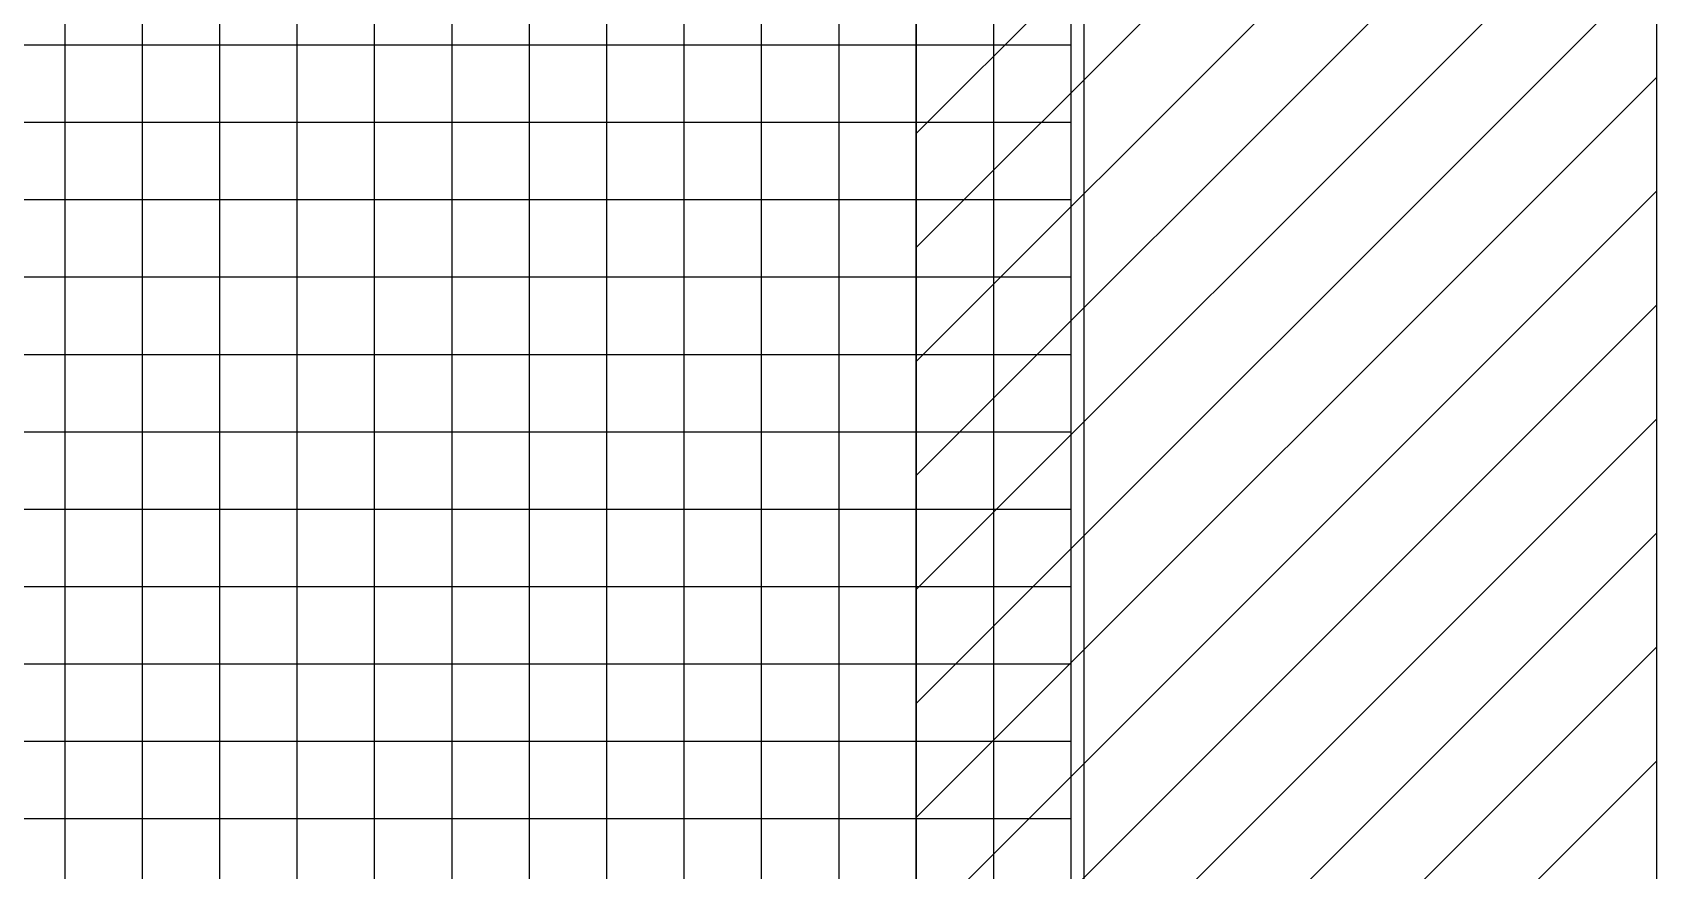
# Model space of a CAD drawing. Header units: millimetres. Extents: x -960 to 41501, y -1010 to 11880.
# Drawn here: x 18515 to 19774, y 7580 to 8230 of the extents above; entities that cross this region are included whole.
import ezdxf
from ezdxf.enums import TextEntityAlignment as Align

# ---------------------------------------------------------------- set-up
doc = ezdxf.new("R2010")
doc.units = ezdxf.units.MM
doc.header["$LTSCALE"] = 100
doc.linetypes.add('X-S-FAB-L10$0$COL-CEN-LIN', pattern=[3.25, 2.5, -0.25, 0.25, -0.25])
for name, color, linetype in [('0-XREF', 7, 'Continuous'), ('188K-SM-03-F10-ARCH-PA-Y2257103$0$K-岩棉 2hr 7.5-單抗', 53, 'Continuous'), ('188K-SM-03-F10-ARCH-RF-Y2257103$0$K-RF-0.55', 191, 'Continuous'), ('188K-SM-03-F10-ARCH-RF-Y2257103$0$K-RF-0.55-AREA', 6, 'Continuous'), ('X-S-FAB-L10$0$0-DIM-TXT', 8, 'Continuous'), ('X-S-FAB-L10$0$04', 8, 'Continuous'), ('X-S-FAB-L10$0$BLOCK', 8, 'Continuous'), ('X-S-FAB-L10$0$CCL', 8, 'X-S-FAB-L10$0$COL-CEN-LIN'), ('X-S-FAB-L10$0$HATCH-L', 8, 'Continuous')]:
    doc.layers.add(name, color=color, linetype=linetype)
doc.styles.add('X-S-FAB-L10$0$CHINA', font='simplex.shx', dxfattribs={"width": 0.75, "bigfont": 'chineset.shx'})
doc.styles.add('X-S-FAB-L10$0$Standard', font='', dxfattribs={"width": 0.8})
doc.styles.add('X-S-FAB-L10$0$TG_NOTE_TEXT', font='simplex.shx', dxfattribs={"width": 0.75, "bigfont": 'chineset.shx'})
doc.styles.get('X-S-FAB-L10$0$Standard').set_extended_font_data('Microsoft JhengHei')

# ---------------------------------------------------------------- blocks, each defined once
blk = doc.blocks.new('X-S-FAB-L10$0$FAB2-L05')
at = {"layer": 'X-S-FAB-L10$0$CCL'}
blk.add_line((-6840, 11005), (-6840, 0), dxfattribs=at)
blk = doc.blocks.new('X-S-FAB-L10')
at = {"layer": 'X-S-FAB-L10$0$04'}
for p, q in [((19774, 9035), (19774, 7528.8)), ((19200, 7320), (19200, 8595))]:
    blk.add_line(p, q, dxfattribs=at)
at = {"layer": 'X-S-FAB-L10$0$HATCH-L', "linetype": 'Continuous'}
for p, q in [((19200, 8063.1), (19774, 8637.1)), ((19200, 8151.5), (19643.5, 8595)), ((19200, 7974.7), (19774, 8548.7)), ((19200, 7886.3), (19774, 8460.3)), ((19200, 7797.9), (19774, 8371.9)), ((19200, 7709.5), (19774, 8283.5)), ((19200, 7621.1), (19774, 8195.1)), ((19200, 7532.7), (19774, 8106.7)), ((19290.7, 7535), (19774, 8018.3)), ((19355, 7511), (19774, 7930)), ((19252.4, 7320), (19774, 7841.6)), ((19340.8, 7320), (19774, 7753.2)), ((19429.2, 7320), (19774, 7664.8))]:
    blk.add_line(p, q, dxfattribs=at)
at = {"layer": 'X-S-FAB-L10$0$BLOCK'}
blk.add_blockref('X-S-FAB-L10$0$FAB2-L05', (26160, -720), dxfattribs=at)
at = {"style": 'X-S-FAB-L10$0$TG_NOTE_TEXT', "width": 0.5, "flags": 1}
for p in [(7463.3, 9020), (18268.3, 8649), (11197.8, 4800.2), (16485.8, 4800.2), (25420.3, 2635), (13360, 320, 0), (7463.3, -33.3)]:
    blk.add_attdef('WH', text='', height=20, dxfattribs=at).set_placement(p, align=Align.BOTTOM_LEFT)
at = {"width": 0.5}
for style, p in [('X-S-FAB-L10$0$TG_NOTE_TEXT', (7585, 9020)), ('X-S-FAB-L10$0$TG_NOTE_TEXT', (18390, 8649)), ('X-S-FAB-L10$0$TG_NOTE_TEXT', (11117.5, 4813.5)), ('X-S-FAB-L10$0$TG_NOTE_TEXT', (16607.5, 4813.5)), ('X-S-FAB-L10$0$TG_NOTE_TEXT', (25350, 2635)), ('X-S-FAB-L10$0$Standard', (13129.4, 325, 0)), ('X-S-FAB-L10$0$TG_NOTE_TEXT', (7585, -20))]:
    blk.add_attdef('DESC', text='', height=10, dxfattribs=dict(at, style=style)).set_placement(p, align=Align.BOTTOM_LEFT)
for tag, style, p in [('TYPE', 'X-S-FAB-L10$0$TG_NOTE_TEXT', (7619.3, 9020)), ('NO', 'X-S-FAB-L10$0$TG_NOTE_TEXT', (7650.1, 9020)), ('TYPE', 'X-S-FAB-L10$0$TG_NOTE_TEXT', (18424.2, 8649)), ('NO', 'X-S-FAB-L10$0$TG_NOTE_TEXT', (18455, 8649)), ('NO', 'X-S-FAB-L10$0$TG_NOTE_TEXT', (11088.6, 4813.5)), ('TYPE', 'X-S-FAB-L10$0$TG_NOTE_TEXT', (11151.8, 4813.5)), ('TYPE', 'X-S-FAB-L10$0$TG_NOTE_TEXT', (16641.8, 4813.5)), ('NO', 'X-S-FAB-L10$0$TG_NOTE_TEXT', (16672.6, 4813.5)), ('NO', 'X-S-FAB-L10$0$TG_NOTE_TEXT', (25313, 2635)), ('TYPE', 'X-S-FAB-L10$0$TG_NOTE_TEXT', (25350, 2635)), ('NO', 'X-S-FAB-L10$0$Standard', (13100, 320, 0)), ('TYPE', 'X-S-FAB-L10$0$Standard', (13129.4, 320, 0)), ('TYPE', 'X-S-FAB-L10$0$TG_NOTE_TEXT', (7619.3, -20)), ('NO', 'X-S-FAB-L10$0$TG_NOTE_TEXT', (7650.1, -20))]:
    blk.add_attdef(tag, text='', height=10, dxfattribs=dict(at, style=style)).set_placement(p, align=Align.BOTTOM_RIGHT)
at = {"style": 'X-S-FAB-L10$0$TG_NOTE_TEXT', "width": 0.5, "flags": 1}
for rotation, p in [(180, (43, 7480)), (180, (943, 7480)), (90, (24310, 3717.8)), (270, (17080, 1711.7))]:
    blk.add_attdef('WH', text='', height=20, rotation=rotation, dxfattribs=at).set_placement(p, align=Align.BOTTOM_LEFT)
at = {"width": 0.5}
for rotation, style, p in [(180, 'X-S-FAB-L10$0$Standard', (317.6, 7480)), (180, 'X-S-FAB-L10$0$Standard', (1217.6, 7480)), (90, 'X-S-FAB-L10$0$TG_NOTE_TEXT', (24310, 3647.5)), (270, 'X-S-FAB-L10$0$TG_NOTE_TEXT', (17080, 1605))]:
    blk.add_attdef('DESC', text='', height=10, rotation=rotation, dxfattribs=dict(at, style=style)).set_placement(p, align=Align.BOTTOM_LEFT)
for tag, rotation, style, p in [('TYPE', 180, 'X-S-FAB-L10$0$Standard', (317.6, 7480)), ('NO', 180, 'X-S-FAB-L10$0$Standard', (347, 7480)), ('TYPE', 180, 'X-S-FAB-L10$0$Standard', (1217.6, 7480)), ('NO', 180, 'X-S-FAB-L10$0$Standard', (1247, 7480)), ('TYPE', 90, 'X-S-FAB-L10$0$TG_NOTE_TEXT', (24310, 3647.5)), ('NO', 90, 'X-S-FAB-L10$0$TG_NOTE_TEXT', (24310, 3610.5)), ('TYPE', 270, 'X-S-FAB-L10$0$TG_NOTE_TEXT', (17080, 1605)), ('NO', 270, 'X-S-FAB-L10$0$TG_NOTE_TEXT', (17080, 1573))]:
    blk.add_attdef(tag, text='', height=10, rotation=rotation, dxfattribs=dict(at, style=style)).set_placement(p, align=Align.BOTTOM_RIGHT)
at = {"layer": 'X-S-FAB-L10$0$0-DIM-TXT', "style": 'X-S-FAB-L10$0$CHINA', "width": 0.75}
for p in [(667.4, 7855.1, -2689.4), (22627.4, 6728.8), (25644.7, 6728.8), (24778.8, 5569.1), (1118.3, 4980), (417.8, 4594.6), (23874.8, 4355), (22927.4, 4330.1), (23749.9, 3901.4), (417.8, 3765.2), (1118.3, 3730), (417.8, 3115.8), (536.9, 2227.8), (16909, 1782.7), (888.4, 880.5), (16977.4, 750), (18878.8, 750), (25641.2, 553.2), (21364, 526.9)]:
    blk.add_attdef('HIG', text='', height=80, dxfattribs=at).set_placement(p, align=Align.MIDDLE_LEFT)
blk = doc.blocks.new('188K-SM-03-F10-ARCH-RF-Y2257103')
at = {"layer": '188K-SM-03-F10-ARCH-RF-Y2257103$0$K-RF-0.55'}
for p, q in [((18540, 9010.5), (18540, 1870)), ((18600, 9010.5), (18600, 1870)), ((18660, 9010.5), (18660, 1870)), ((18720, 9010.5), (18720, 1870)), ((18780, 9010.5), (18780, 1870)), ((18840, 9010.5), (18840, 1870)), ((18900, 9010.5), (18900, 1870)), ((18960, 8595), (18960, 1870)), ((19020, 8595), (19020, 1870)), ((19080, 8595), (19080, 1870)), ((19140, 8595), (19140, 1870)), ((19200, 8595), (19200, 1870)), ((19260, 8595), (19260, 1870)), ((19320, 8595), (19320, 1870)), ((19320, 8220), (1845, 8220)), ((19320, 8160), (1845, 8160)), ((19320, 8100), (1845, 8100)), ((19320, 8040), (1845, 8040)), ((19320, 7980), (1845, 7980)), ((19320, 7920), (1845, 7920)), ((19320, 7860), (1845, 7860)), ((19320, 7800), (1845, 7800)), ((19320, 7740), (1845, 7740)), ((19320, 7680), (1845, 7680)), ((19320, 7620), (1845, 7620))]:
    blk.add_line(p, q, dxfattribs=at)
at = {"layer": '188K-SM-03-F10-ARCH-RF-Y2257103$0$K-RF-0.55-AREA', "elevation": 0}
blk.add_lwpolyline([(16835, 9010.5), (17595, 9010.5), (17595, 8629), (18525, 8629), (18525, 9010.5), (18937.5, 9010.5), (18937.5, 8595), (19320, 8595), (19320, 7535)], dxfattribs=at)
blk = doc.blocks.new('188K-SM-03-F10-ARCH-PA-Y2257103')
at = {"layer": '188K-SM-03-F10-ARCH-PA-Y2257103$0$K-岩棉 2hr 7.5-單抗'}
for p, q in [((19320, 8295), (19320, 7535)), ((19330, 8295), (19330, 7535))]:
    blk.add_line(p, q, dxfattribs=at)

msp = doc.modelspace()

# ---------------------------------------------------------------- block references
for name in ['X-S-FAB-L10', '188K-SM-03-F10-ARCH-RF-Y2257103']:
    msp.add_blockref(name, (0, 0))
at = {"layer": '0-XREF'}
msp.add_blockref('188K-SM-03-F10-ARCH-PA-Y2257103', (0, 0), dxfattribs=at)

doc.saveas('drawing.dxf')
